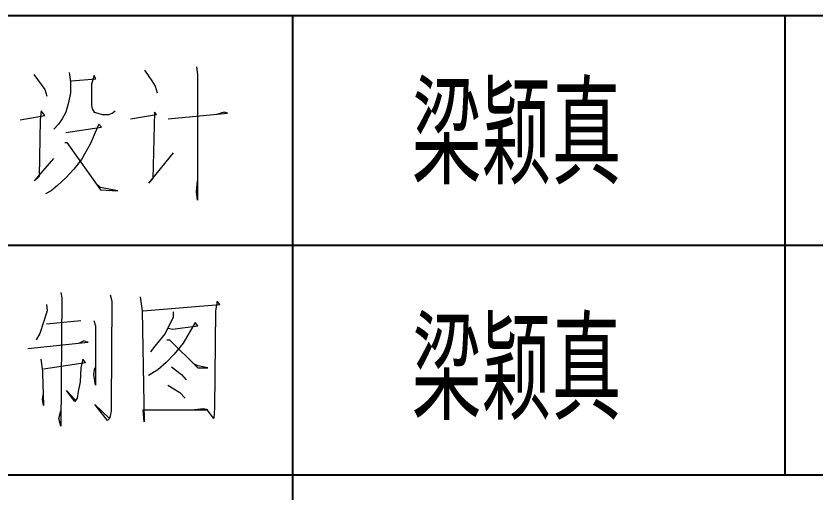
# Model space of a CAD drawing. Header units: millimetres. Extents: x 198973 to 283123, y 132052 to 191502.
# Drawn here: x 268754 to 271189, y 134426 to 135877 of the extents above; entities that cross this region are included whole.
import ezdxf

# ---------------------------------------------------------------- set-up
doc = ezdxf.new("R2010")
doc.units = ezdxf.units.MM
doc.header["$LTSCALE"] = 1000
doc.layers.get('0').update_dxf_attribs({"color": 8})
doc.layers.add('PUB_TEXT', color=8, linetype='Continuous')
doc.styles.add('HZ', font='geditxt.shx', dxfattribs={"width": 0.75, "bigfont": 'hzfs_1.shx'})
doc.styles.get("Standard").update_dxf_attribs({"font": 'txt', "bigfont": 'gbcbig.shx'})

# ---------------------------------------------------------------- blocks, each defined once
blk = doc.blocks.new('GEDI_TQ_2012')
at = {"color": 2}
for p, q in [((0, 28), (-180, 28)), ((-125, 0), (-125, 28)), ((-110, 14), (-110, 28)), ((-90, 21), (-180, 21)), ((0, 14), (-170, 14))]:
    blk.add_line(p, q, dxfattribs=at)
at = {"color": 7, "lineweight": 0}
for points in [[(-129.521, 26.351), (-129.302, 26.022), (-129.192, 25.857), (-129.137, 25.661)], [(-127.937, 26.445), (-127.906, 26.218), (-127.906, 22.383), (-127.937, 22.642), (-127.906, 22.971)], [(-132.893, 26.218), (-132.556, 25.755), (-132.501, 25.559)], [(-131.811, 26.28), (-131.78, 25.99), (-131.78, 25.661), (-131.835, 25.363), (-131.921, 25.065), (-132.031, 24.869), (-132.14, 24.704), (-132.282, 24.547)], [(-131.748, 26.022), (-131.003, 26.084), (-131.058, 26.186), (-131.137, 25.92), (-131.137, 25.692), (-131.137, 25.496), (-131.137, 25.269), (-131.113, 25.167), (-131.058, 25.065), (-130.941, 25.033), (-130.807, 25.002), (-130.611, 25.002), (-130.501, 25.033), (-130.415, 25.104)], [(-133.309, 24.837), (-132.556, 24.971), (-132.674, 25.104), (-132.697, 24.837), (-132.729, 23.104), (-132.87, 22.971), (-132.282, 23.661)], [(-129.945, 24.869), (-129.16, 25.002), (-129.215, 25.065), (-129.27, 23.034), (-129.388, 22.9), (-128.635, 23.826)], [(-128.8, 24.869), (-126.988, 25.033), (-127.098, 25.065), (-127.325, 25.002)], [(-131.921, 24.445), (-130.831, 24.61), (-130.917, 24.704), (-131.027, 24.445), (-131.168, 24.116), (-131.309, 23.857), (-131.442, 23.622), (-131.67, 23.332), (-131.921, 23.065), (-132.172, 22.838), (-132.368, 22.673), (-132.532, 22.579)], [(-131.944, 24.147), (-131.889, 24.147), (-130.862, 22.704), (-130.329, 22.673), (-130.862, 22.775), (-131.003, 22.9)], [(-132.071, 19.57), (-132.04, 19.406), (-132.071, 15.5), (-132.126, 15.728), (-132.071, 15.963)], [(-130.566, 19.5), (-130.511, 19.304), (-130.534, 16.159), (-130.534, 15.963), (-130.566, 15.798), (-130.589, 15.728), (-130.652, 15.665), (-131.036, 16.159), (-130.589, 15.728)], [(-129.648, 19.437), (-129.593, 19.013), (-129.53, 15.634), (-129.562, 15.994), (-127.586, 15.994), (-127.727, 16.026), (-128.001, 15.994)], [(-129.562, 19.013), (-127.225, 19.209), (-127.303, 19.304), (-127.358, 19.013), (-127.39, 16.057), (-127.413, 15.728), (-127.609, 15.994)], [(-132.51, 19.209), (-132.487, 19.013), (-132.706, 18.323), (-132.824, 18.127)], [(-128.644, 18.982), (-128.644, 18.817), (-128.895, 18.323), (-129.201, 17.931), (-129.342, 17.767)], [(-132.51, 18.621), (-131.46, 18.715)], [(-131.068, 18.715), (-131.013, 18.551), (-131.013, 16.747), (-131.068, 17.076), (-131.036, 17.273)], [(-128.785, 18.488), (-128.668, 18.457), (-127.892, 18.551), (-127.978, 18.653), (-128.339, 18.025), (-128.613, 17.696), (-128.864, 17.437), (-129.115, 17.21), (-129.397, 17.045)], [(-133.075, 17.861), (-131.232, 18.057), (-131.264, 18.057), (-131.373, 18.096), (-131.515, 18.025)], [(-128.84, 18.127), (-128.754, 18.127), (-127.892, 17.273), (-127.586, 17.273), (-127.892, 17.335), (-128.033, 17.406)], [(-132.683, 17.539), (-132.628, 17.178), (-132.628, 17.108), (-132.597, 16.128), (-132.628, 16.324), (-132.597, 16.488)], [(-132.597, 17.241), (-131.318, 17.437), (-131.397, 17.539), (-131.46, 17.273), (-131.483, 16.849), (-131.538, 16.551), (-131.569, 16.355), (-131.648, 16.253), (-131.899, 16.582), (-131.624, 16.292)], [(-128.699, 17.304), (-128.393, 17.076), (-128.252, 16.912)], [(-128.809, 16.747), (-128.448, 16.52), (-128.284, 16.355)]]:
    blk.add_lwpolyline(points, dxfattribs=at)
blk.add_text('334455', height=0.0001).set_placement((-127.906, 24.95))

msp = doc.modelspace()

# ---------------------------------------------------------------- block references
at = {"xscale": 100, "yscale": 100, "zscale": 100}
msp.add_blockref('GEDI_TQ_2012', (282097.9, 133076.8), dxfattribs=at)

# ---------------------------------------------------------------- texts
at = {"layer": 'PUB_TEXT', "style": 'HZ', "width": 0.7}
for p in [(269960.1, 135363.3), (269960.1, 134645.8)]:
    msp.add_text('梁颖真', height=304.25, dxfattribs=at).set_placement(p)

doc.saveas('drawing.dxf')
